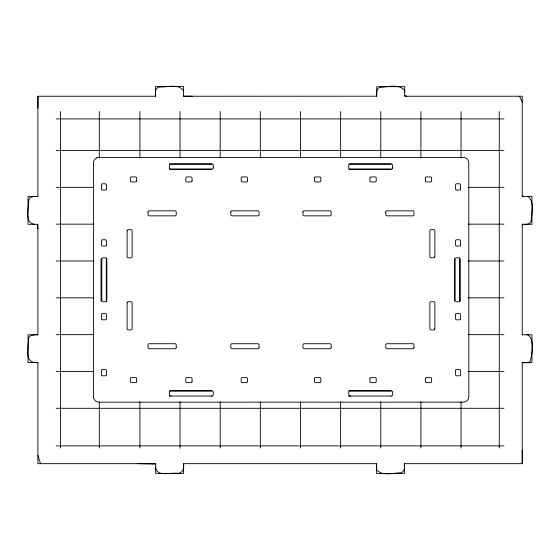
<?xml version="1.0" encoding="UTF-8"?>
<svg xmlns="http://www.w3.org/2000/svg" width="560" height="560" viewBox="0 0 560 560"><rect width="100%" height="100%" fill="white"/><g stroke="black" fill="none" stroke-linecap="round" stroke-linejoin="round"><path stroke-width="0.84" d="M155.687 467.677C156.961 477.071 170.723 472.402 176.988 473.291C182.686 473.781 184.415 468.237 183.484 463.666L376.607 463.673L376.558 473.459L404.404 473.459L404.404 463.673L522.242 463.673L522.242 450.107M37.898 108.185L38.031 96.208M522.242 225.757L522.375 224.28C525.399 224.217 529.466 225.064 530.992 221.634C531.629 213.752 534.898 202.594 528.22 196.553L526.792 196.378M37.898 196.392C34.748 196.483 30.485 196.063 28.84 199.479C28.966 206.661 23.625 222.992 34.678 224.315M522.242 463.673L522.242 362.67C524.916 362.39 528.535 363.559 530.32 360.927C532.196 353.535 535.003 340.368 527.947 334.831L526.309 334.761M404.698 92.071L404.607 90.475C398.951 83.419 387.611 87.122 379.827 87.325C376.033 88.683 376.817 93.03 376.782 96.215L183.442 96.236L183.442 86.499L155.491 86.499L155.491 96.236L37.898 96.236L37.898 196.469L28.021 196.469L28.021 224.315L37.898 224.315L37.898 334.796L36.05 334.782M34.965 334.782L31.241 335.475A4.599 4.599 0 0 0 28.385 339.542C29.008 346.647 24.185 360.542 34.244 362.586M390.957 396.039L391.531 396.032A1.232 1.232 0 0 0 392.644 394.786L392.644 392.161A1.239 1.239 0 0 0 391.377 390.985L349.916 390.985A1.232 1.232 0 0 0 348.684 392.189L348.677 394.793A1.232 1.232 0 0 0 349.825 396.032L350.616 396.039M211.379 396.039L212.17 396.032A1.232 1.232 0 0 0 213.311 394.793L213.311 392.189A1.232 1.232 0 0 0 212.072 390.985L170.611 390.985A1.239 1.239 0 0 0 169.344 392.161L169.344 394.786A1.232 1.232 0 0 0 170.457 396.032L171.031 396.039M183.442 96.236L192.444 96.208M56.196 118.902L503.951 118.902M56.196 150.514L503.951 150.514M169.533 163.954L211.897 163.954M348.817 163.954L391.174 163.954M169.533 169.218L211.897 169.218M348.817 169.218L391.174 169.218M56.196 187.348L93.45 187.348M468.265 187.348L503.951 187.348M56.196 224.168L93.45 224.168M468.265 224.168L503.951 224.168M56.196 261.002L93.45 261.002M468.265 261.002L503.951 261.002M56.196 297.822L93.45 297.822M468.265 297.822L503.951 297.822M56.196 334.656L93.45 334.656M468.265 334.656L503.951 334.656M37.898 334.782L28.028 334.782L28.028 362.586L37.898 362.586L37.898 463.673L155.687 463.673L155.687 473.501L183.484 473.501L183.673 463.673M376.53 96.208L376.782 86.674L404.698 86.674L404.698 96.236L522.242 96.236L522.242 196.378L531.965 196.378L531.965 224.301L522.242 224.301L522.242 334.761L531.958 334.761L531.958 362.67L522.242 362.67M56.196 371.476L93.45 371.476M468.265 371.476L503.951 371.476M169.533 390.775L211.897 390.775M348.817 390.775L391.174 390.775M169.533 396.039L211.897 396.039M348.817 396.039L391.174 396.039M56.196 408.303L503.951 408.303M56.196 445.865L503.951 445.865M137.284 463.645L155.687 464.086M522.242 334.747L522.725 334.761M404.698 95.669L406.805 96.236M36.869 362.586L37.898 362.915M522.242 195.811L523.208 196.378M519.449 96.236L522.242 101.969M37.898 455.546L40.551 463.645M183.442 90.895C178.906 83.195 167.216 87.451 159.95 86.961C155.106 87.339 155.092 92.554 155.484 96.208M37.31 224.315L37.898 228.648M404.418 463.673C404.614 467.054 404.999 471.653 400.89 472.801C393.393 472.878 383.446 476.203 377.307 470.603A3.661 3.661 0 0 1 376.705 469.448L376.607 463.673M499.261 111.566L499.261 448.056M461.048 111.566L461.048 157.934M461.048 401.842L461.048 448.056M459.683 258.678L459.683 301.035M454.426 258.678L454.426 301.035M420.903 111.524L420.903 157.934M420.903 401.842L420.903 448.056M380.758 111.524L380.758 157.983M380.758 401.842L380.758 448.056M340.613 111.566L340.613 157.934M340.613 401.842L340.613 448.056M300.468 111.524L300.468 157.934M300.468 401.842L300.468 448.056M260.33 111.524L260.33 157.934M260.33 401.842L260.33 448.056M220.185 111.524L220.185 157.934M220.185 401.842L220.185 448.056M180.04 111.566L180.04 157.927M180.04 401.793L180.04 448.315M139.895 111.524L139.895 157.934M139.895 401.842L139.895 448.056M106.288 258.958L106.288 301.315M101.031 258.958L101.031 301.315M99.323 111.524L99.323 157.934M99.323 401.842L99.323 448.056M60.466 111.524L60.466 448.056M96.411 158.081A5.663 5.663 0 0 1 98.518 157.444L463.568 157.416A5.656 5.656 0 0 1 466.606 158.578A5.691 5.691 0 0 1 468.762 162.232L468.825 396.634A5.656 5.656 0 0 1 467.803 399.735A5.705 5.705 0 0 1 465.318 401.744A5.656 5.656 0 0 1 463.155 402.157L99.358 402.178L97.048 401.793A5.705 5.705 0 0 1 93.961 398.923A5.656 5.656 0 0 1 93.422 396.781L93.464 162.372A5.663 5.663 0 0 1 94.766 159.411A5.712 5.712 0 0 1 96.432 158.067M106.428 188.853L106.428 189.014A1.057 1.057 0 0 1 105.371 190.043L102.466 190.043A1.057 1.057 0 0 1 101.416 189.042L101.409 184.863A1.057 1.057 0 0 1 102.361 183.785L105.448 183.785A1.057 1.057 0 0 1 106.428 184.849L106.428 188.853M106.428 244.846L106.428 245.007A1.057 1.057 0 0 1 105.371 246.029L102.466 246.036A1.057 1.057 0 0 1 101.416 245.028L101.409 240.849A1.057 1.057 0 0 1 102.361 239.771L105.448 239.771A1.057 1.057 0 0 1 106.428 240.835L106.428 244.846M455.567 314.573L455.56 318.745A1.057 1.057 0 0 0 456.54 319.809L459.627 319.802A1.057 1.057 0 0 0 460.579 318.731L460.579 314.545A1.057 1.057 0 0 0 459.522 313.544L456.617 313.544A1.057 1.057 0 0 0 455.567 314.573M455.567 370.559L455.56 374.731A1.057 1.057 0 0 0 456.54 375.795L459.627 375.788A1.057 1.057 0 0 0 460.579 374.717L460.579 370.531A1.057 1.057 0 0 0 459.522 369.53L456.617 369.53A1.057 1.057 0 0 0 455.567 370.559M101.815 258.944L101.815 300.657A1.232 1.232 0 0 0 103.061 301.77L105.686 301.77A1.239 1.239 0 0 0 106.862 300.503L106.862 259.042A1.232 1.232 0 0 0 105.658 257.803L103.054 257.803A1.232 1.232 0 0 0 101.815 258.951M176.225 347.48L176.225 347.592A1.176 1.176 0 0 1 175.049 348.74L149.212 348.74A1.176 1.176 0 0 1 148.015 347.62L148.015 344.918A1.176 1.176 0 0 1 149.072 343.728L175.14 343.728A1.176 1.176 0 0 1 176.225 344.911L176.225 347.48M213.311 167.825L213.311 167.944A1.232 1.232 0 0 1 212.072 169.148L170.611 169.148A1.239 1.239 0 0 1 169.344 167.972L169.344 165.347A1.232 1.232 0 0 1 170.457 164.101L212.17 164.101A1.232 1.232 0 0 1 213.311 165.34L213.311 167.825M259.056 347.48L259.056 347.592A1.176 1.176 0 0 1 257.873 348.74L232.036 348.74A1.176 1.176 0 0 1 230.839 347.62L230.839 344.918A1.176 1.176 0 0 1 231.896 343.728L257.964 343.728A1.176 1.176 0 0 1 259.056 344.911L259.056 347.48M302.939 211.981L302.939 214.662A1.176 1.176 0 0 0 304.024 215.845L330.092 215.845A1.176 1.176 0 0 0 331.149 214.655L331.149 211.953A1.176 1.176 0 0 0 329.952 210.833L304.115 210.833A1.176 1.176 0 0 0 302.939 211.981M385.763 211.981L385.763 214.662A1.176 1.176 0 0 0 386.848 215.845L412.916 215.845A1.176 1.176 0 0 0 413.973 214.655L413.973 211.953A1.176 1.176 0 0 0 412.783 210.833L386.939 210.833A1.176 1.176 0 0 0 385.763 211.981M127.113 302.806L127.113 328.874A1.176 1.176 0 0 0 128.303 329.931L131.005 329.931A1.176 1.176 0 0 0 132.125 328.734L132.125 302.897A1.176 1.176 0 0 0 130.977 301.714L128.296 301.714A1.176 1.176 0 0 0 127.113 302.806M434.882 256.249L434.882 256.774A1.176 1.176 0 0 1 433.699 257.859L431.018 257.859A1.176 1.176 0 0 1 429.87 256.683L429.87 230.839A1.176 1.176 0 0 1 430.983 229.649L433.685 229.649A1.176 1.176 0 0 1 434.875 230.706L434.882 256.249M101.416 314.545L101.409 318.731A1.057 1.057 0 0 0 102.361 319.802L105.448 319.809A1.057 1.057 0 0 0 106.428 318.745L106.428 314.573A1.057 1.057 0 0 0 105.371 313.544L102.466 313.544A1.057 1.057 0 0 0 101.416 314.545M101.416 370.531L101.409 374.717A1.057 1.057 0 0 0 102.361 375.795L105.448 375.795A1.057 1.057 0 0 0 106.428 374.731L106.428 370.559A1.057 1.057 0 0 0 105.371 369.53L102.466 369.53A1.057 1.057 0 0 0 101.416 370.531M460.579 188.888L460.579 189.042A1.057 1.057 0 0 1 459.522 190.043L456.617 190.043A1.057 1.057 0 0 1 455.567 189.014L455.56 184.849A1.057 1.057 0 0 1 456.54 183.785L459.627 183.785A1.057 1.057 0 0 1 460.579 184.863L460.579 188.888M460.579 244.881L460.579 245.028A1.057 1.057 0 0 1 459.522 246.029L456.617 246.036A1.057 1.057 0 0 1 455.567 245.007L455.56 240.835A1.057 1.057 0 0 1 456.54 239.771L459.627 239.771A1.057 1.057 0 0 1 460.579 240.849L460.579 244.881M460.18 300.083L460.173 300.657A1.232 1.232 0 0 1 458.927 301.77L456.302 301.77A1.239 1.239 0 0 1 455.126 300.503L455.126 259.042A1.232 1.232 0 0 1 456.33 257.803L458.934 257.803A1.232 1.232 0 0 1 460.173 258.951L460.18 300.083M148.015 211.953L148.015 214.655A1.176 1.176 0 0 0 149.072 215.845L175.14 215.845A1.176 1.176 0 0 0 176.225 214.662L176.225 211.981A1.176 1.176 0 0 0 175.049 210.833L149.212 210.833A1.176 1.176 0 0 0 148.015 211.953M230.839 211.953L230.839 214.655A1.176 1.176 0 0 0 231.896 215.845L257.964 215.845A1.176 1.176 0 0 0 259.056 214.662L259.056 211.981A1.176 1.176 0 0 0 257.873 210.833L232.036 210.833A1.176 1.176 0 0 0 230.839 211.953M331.149 347.501L331.149 347.62A1.176 1.176 0 0 1 329.952 348.74L304.115 348.74A1.176 1.176 0 0 1 302.939 347.592L302.939 344.911A1.176 1.176 0 0 1 304.024 343.728L330.092 343.728A1.176 1.176 0 0 1 331.149 344.918L331.149 347.501M392.644 167.846L392.644 167.972A1.239 1.239 0 0 1 391.377 169.148L349.916 169.148A1.232 1.232 0 0 1 348.684 167.944L348.677 165.34A1.232 1.232 0 0 1 349.825 164.101L391.531 164.101A1.232 1.232 0 0 1 392.644 165.347L392.644 167.846M413.973 347.501L413.973 347.62A1.176 1.176 0 0 1 412.783 348.74L386.939 348.74A1.176 1.176 0 0 1 385.763 347.592L385.763 344.911A1.176 1.176 0 0 1 386.848 343.728L412.916 343.728A1.176 1.176 0 0 1 413.973 344.918L413.973 347.501M127.113 230.706L127.113 256.774A1.176 1.176 0 0 0 128.296 257.859L130.977 257.859A1.176 1.176 0 0 0 132.125 256.683L132.125 230.839A1.176 1.176 0 0 0 131.005 229.649L128.303 229.649A1.176 1.176 0 0 0 127.113 230.706M434.882 328.468L434.875 328.874A1.176 1.176 0 0 1 433.685 329.931L430.983 329.931A1.176 1.176 0 0 1 429.87 328.734L429.87 302.897A1.176 1.176 0 0 1 431.018 301.714L433.699 301.714A1.176 1.176 0 0 1 434.882 302.806L434.882 328.468M136.633 180.838L136.633 180.971A1.057 1.057 0 0 1 135.569 181.944L131.397 181.944A1.057 1.057 0 0 1 130.368 180.887L130.368 177.989A1.057 1.057 0 0 1 131.369 176.932L135.548 176.932A1.057 1.057 0 0 1 136.626 177.877L136.633 180.838M192.052 180.838L192.052 180.971A1.057 1.057 0 0 1 190.988 181.944L186.816 181.944A1.057 1.057 0 0 1 185.787 180.887L185.787 177.989A1.057 1.057 0 0 1 186.788 176.932L190.974 176.932A1.057 1.057 0 0 1 192.052 177.877L192.052 180.838M247.443 180.838L247.443 180.971A1.057 1.057 0 0 1 246.379 181.944L242.207 181.944A1.057 1.057 0 0 1 241.178 180.887L241.178 177.989A1.057 1.057 0 0 1 242.179 176.932L246.365 176.932A1.057 1.057 0 0 1 247.436 177.877L247.443 180.838M314.552 378.609L314.552 381.696A1.057 1.057 0 0 0 315.63 382.648L319.809 382.641A1.057 1.057 0 0 0 320.817 381.591L320.817 378.686A1.057 1.057 0 0 0 319.788 377.629L315.616 377.629A1.057 1.057 0 0 0 314.552 378.609M369.936 378.609L369.943 381.696A1.057 1.057 0 0 0 371.014 382.648L375.2 382.641A1.057 1.057 0 0 0 376.201 381.591L376.201 378.686A1.057 1.057 0 0 0 375.172 377.629L371 377.629A1.057 1.057 0 0 0 369.936 378.609M425.362 378.609L425.362 381.696A1.057 1.057 0 0 0 426.44 382.648L430.619 382.641A1.057 1.057 0 0 0 431.627 381.591L431.627 378.686A1.057 1.057 0 0 0 430.598 377.629L426.426 377.629A1.057 1.057 0 0 0 425.362 378.609M136.633 381.556L136.626 381.696A1.057 1.057 0 0 1 135.548 382.648L131.369 382.641A1.057 1.057 0 0 1 130.368 381.591L130.368 378.686A1.057 1.057 0 0 1 131.397 377.629L135.569 377.629A1.057 1.057 0 0 1 136.633 378.609L136.633 381.556M192.052 381.556L192.052 381.696A1.057 1.057 0 0 1 190.974 382.648L186.788 382.641A1.057 1.057 0 0 1 185.787 381.591L185.787 378.686A1.057 1.057 0 0 1 186.816 377.629L190.988 377.629A1.057 1.057 0 0 1 192.052 378.609L192.052 381.556M247.443 381.556L247.436 381.696A1.057 1.057 0 0 1 246.365 382.648L242.179 382.641A1.057 1.057 0 0 1 241.178 381.591L241.178 378.686A1.057 1.057 0 0 1 242.207 377.629L246.379 377.629A1.057 1.057 0 0 1 247.443 378.609L247.443 381.556M314.552 177.877L314.552 180.971A1.057 1.057 0 0 0 315.616 181.944L319.788 181.944A1.057 1.057 0 0 0 320.817 180.887L320.817 177.989A1.057 1.057 0 0 0 319.809 176.932L315.63 176.932A1.057 1.057 0 0 0 314.552 177.877M369.943 177.877L369.936 180.971A1.057 1.057 0 0 0 371 181.944L375.172 181.944A1.057 1.057 0 0 0 376.201 180.887L376.201 177.989A1.057 1.057 0 0 0 375.2 176.932L371.014 176.932A1.057 1.057 0 0 0 369.943 177.877M425.362 177.877L425.362 180.971A1.057 1.057 0 0 0 426.426 181.944L430.598 181.944A1.057 1.057 0 0 0 431.627 180.887L431.627 177.989A1.057 1.057 0 0 0 430.619 176.932L426.44 176.932A1.057 1.057 0 0 0 425.362 177.877"/></g></svg>
